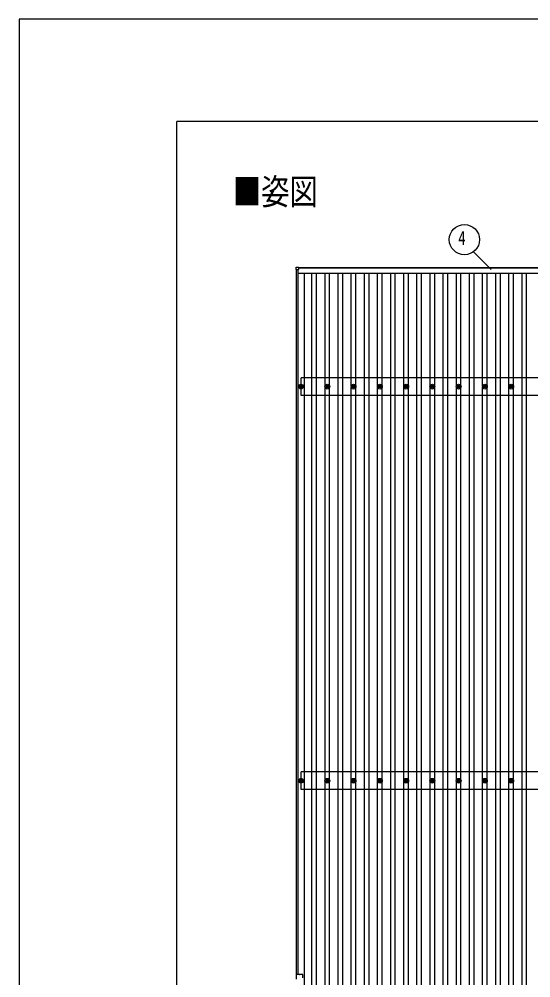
# Model space of a CAD drawing. Units: millimetres, scale not verified. Extents: x -16820 to 16820, y -11880 to 11880.
# Drawn here: x -16820 to -12924, y 4584 to 11880 of the extents above; entities that cross this region are included whole.
import ezdxf
from ezdxf.enums import TextEntityAlignment as Align

# ---------------------------------------------------------------- set-up
doc = ezdxf.new("R2010")
doc.units = ezdxf.units.MM
doc.header["$LTSCALE"] = 50
for name, color, linetype in [('0-2_USER1', 3, 'Continuous'), ('0-4_YKK_13', 4, 'Continuous'), ('0-5_YKK_A1', 4, 'Continuous'), ('0-6_YKK_D', 6, 'Continuous'), ('0-7_YKK_ZWAK', 7, 'Continuous')]:
    doc.layers.add(name, color=color, linetype=linetype)
doc.styles.add('ＭＳ ゴシック', font='')
doc.styles.get('ＭＳ ゴシック').set_extended_font_data('MS Gothic')

msp = doc.modelspace()

# ---------------------------------------------------------------- linework, layer by layer
at = {"layer": '0-4_YKK_13'}
for p, q in [((-14711.72, 9974.3), (-14711.72, 9992.3)), ((-14710.72, 9993.3), (-14692.72, 9993.3)), ((-14692.72, 9973.3), (-14710.72, 9973.3)), ((-14691.72, 9992.3), (-14691.72, 9974.3)), ((-14683.42, 9085.32), (-14679, 9085.32)), ((-14683.42, 9081.82), (-14679, 9081.82)), ((-14675.17, 9093.57), (-14675.17, 9089.16)), ((-14675.17, 9077.99), (-14675.17, 9073.58)), ((-14671.67, 9093.57), (-14671.67, 9089.16)), ((-14671.67, 9077.99), (-14671.67, 9073.58)), ((-14667.84, 9085.32), (-14663.42, 9085.32)), ((-14667.84, 9081.82), (-14663.42, 9081.82)), ((-14483.42, 9085.32), (-14479, 9085.32)), ((-14483.42, 9081.82), (-14479, 9081.82)), ((-14475.17, 9093.57), (-14475.17, 9089.16)), ((-14475.17, 9077.99), (-14475.17, 9073.58)), ((-14471.67, 9093.57), (-14471.67, 9089.16)), ((-14471.67, 9077.99), (-14471.67, 9073.58)), ((-14467.84, 9085.32), (-14463.42, 9085.32)), ((-14467.84, 9081.82), (-14463.42, 9081.82)), ((-14283.42, 9085.32), (-14279, 9085.32)), ((-14283.42, 9081.82), (-14279, 9081.82)), ((-14275.17, 9093.57), (-14275.17, 9089.16)), ((-14275.17, 9077.99), (-14275.17, 9073.58)), ((-14271.67, 9093.57), (-14271.67, 9089.16)), ((-14271.67, 9077.99), (-14271.67, 9073.58)), ((-14267.84, 9085.32), (-14263.42, 9085.32)), ((-14267.84, 9081.82), (-14263.42, 9081.82)), ((-14083.42, 9085.32), (-14079, 9085.32)), ((-14083.42, 9081.82), (-14079, 9081.82)), ((-14075.17, 9093.57), (-14075.17, 9089.16)), ((-14075.17, 9077.99), (-14075.17, 9073.58)), ((-14071.67, 9093.57), (-14071.67, 9089.16)), ((-14071.67, 9077.99), (-14071.67, 9073.58)), ((-14067.84, 9085.32), (-14063.42, 9085.32)), ((-14067.84, 9081.82), (-14063.42, 9081.82)), ((-13883.42, 9085.32), (-13879, 9085.32)), ((-13883.42, 9081.82), (-13879, 9081.82)), ((-13875.17, 9093.57), (-13875.17, 9089.16)), ((-13875.17, 9077.99), (-13875.17, 9073.58)), ((-13871.67, 9093.57), (-13871.67, 9089.16)), ((-13871.67, 9077.99), (-13871.67, 9073.58)), ((-13867.84, 9085.32), (-13863.42, 9085.32)), ((-13867.84, 9081.82), (-13863.42, 9081.82)), ((-13683.42, 9085.32), (-13679, 9085.32)), ((-13683.42, 9081.82), (-13679, 9081.82)), ((-13675.17, 9093.57), (-13675.17, 9089.16)), ((-13675.17, 9077.99), (-13675.17, 9073.58)), ((-13671.67, 9093.57), (-13671.67, 9089.16)), ((-13671.67, 9077.99), (-13671.67, 9073.58)), ((-13667.84, 9085.32), (-13663.42, 9085.32)), ((-13667.84, 9081.82), (-13663.42, 9081.82)), ((-13483.42, 9085.32), (-13479, 9085.32)), ((-13483.42, 9081.82), (-13479, 9081.82)), ((-13475.17, 9093.57), (-13475.17, 9089.16)), ((-13475.17, 9077.99), (-13475.17, 9073.58)), ((-13471.67, 9093.57), (-13471.67, 9089.16)), ((-13471.67, 9077.99), (-13471.67, 9073.58)), ((-13467.84, 9085.32), (-13463.42, 9085.32)), ((-13467.84, 9081.82), (-13463.42, 9081.82)), ((-13283.42, 9085.32), (-13279, 9085.32)), ((-13283.42, 9081.82), (-13279, 9081.82)), ((-13275.17, 9093.57), (-13275.17, 9089.16)), ((-13275.17, 9077.99), (-13275.17, 9073.58)), ((-13271.67, 9093.57), (-13271.67, 9089.16)), ((-13271.67, 9077.99), (-13271.67, 9073.58)), ((-13267.84, 9085.32), (-13263.42, 9085.32)), ((-13267.84, 9081.82), (-13263.42, 9081.82)), ((-13083.42, 9085.32), (-13079, 9085.32)), ((-13083.42, 9081.82), (-13079, 9081.82)), ((-13075.17, 9093.57), (-13075.17, 9089.16)), ((-13075.17, 9077.99), (-13075.17, 9073.58)), ((-13071.67, 9093.57), (-13071.67, 9089.16)), ((-13071.67, 9077.99), (-13071.67, 9073.58)), ((-13067.84, 9085.32), (-13063.42, 9085.32)), ((-13067.84, 9081.82), (-13063.42, 9081.82)), ((-14683.42, 6085.32), (-14679, 6085.32)), ((-14683.42, 6081.82), (-14679, 6081.82)), ((-14675.17, 6093.57), (-14675.17, 6089.16)), ((-14675.17, 6077.99), (-14675.17, 6073.58)), ((-14671.67, 6093.57), (-14671.67, 6089.16)), ((-14671.67, 6077.99), (-14671.67, 6073.58)), ((-14667.84, 6085.32), (-14663.42, 6085.32)), ((-14667.84, 6081.82), (-14663.42, 6081.82)), ((-14483.42, 6085.32), (-14479, 6085.32)), ((-14483.42, 6081.82), (-14479, 6081.82)), ((-14475.17, 6093.57), (-14475.17, 6089.16)), ((-14475.17, 6077.99), (-14475.17, 6073.58)), ((-14471.67, 6093.57), (-14471.67, 6089.16)), ((-14471.67, 6077.99), (-14471.67, 6073.58)), ((-14467.84, 6085.32), (-14463.42, 6085.32)), ((-14467.84, 6081.82), (-14463.42, 6081.82)), ((-14283.42, 6085.32), (-14279, 6085.32)), ((-14283.42, 6081.82), (-14279, 6081.82)), ((-14275.17, 6093.57), (-14275.17, 6089.16)), ((-14275.17, 6077.99), (-14275.17, 6073.58)), ((-14271.67, 6093.57), (-14271.67, 6089.16)), ((-14271.67, 6077.99), (-14271.67, 6073.58)), ((-14267.84, 6085.32), (-14263.42, 6085.32)), ((-14267.84, 6081.82), (-14263.42, 6081.82)), ((-14083.42, 6085.32), (-14079, 6085.32)), ((-14083.42, 6081.82), (-14079, 6081.82)), ((-14075.17, 6093.57), (-14075.17, 6089.16)), ((-14075.17, 6077.99), (-14075.17, 6073.58)), ((-14071.67, 6093.57), (-14071.67, 6089.16)), ((-14071.67, 6077.99), (-14071.67, 6073.58)), ((-14067.84, 6085.32), (-14063.42, 6085.32)), ((-14067.84, 6081.82), (-14063.42, 6081.82)), ((-13883.42, 6085.32), (-13879, 6085.32)), ((-13883.42, 6081.82), (-13879, 6081.82)), ((-13875.17, 6093.57), (-13875.17, 6089.16)), ((-13875.17, 6077.99), (-13875.17, 6073.58)), ((-13871.67, 6093.57), (-13871.67, 6089.16)), ((-13871.67, 6077.99), (-13871.67, 6073.58)), ((-13867.84, 6085.32), (-13863.42, 6085.32)), ((-13867.84, 6081.82), (-13863.42, 6081.82)), ((-13683.42, 6085.32), (-13679, 6085.32)), ((-13683.42, 6081.82), (-13679, 6081.82)), ((-13675.17, 6093.57), (-13675.17, 6089.16)), ((-13675.17, 6077.99), (-13675.17, 6073.58)), ((-13671.67, 6093.57), (-13671.67, 6089.16)), ((-13671.67, 6077.99), (-13671.67, 6073.58)), ((-13667.84, 6085.32), (-13663.42, 6085.32)), ((-13667.84, 6081.82), (-13663.42, 6081.82)), ((-13483.42, 6085.32), (-13479, 6085.32)), ((-13483.42, 6081.82), (-13479, 6081.82)), ((-13475.17, 6093.57), (-13475.17, 6089.16)), ((-13475.17, 6077.99), (-13475.17, 6073.58)), ((-13471.67, 6093.57), (-13471.67, 6089.16)), ((-13471.67, 6077.99), (-13471.67, 6073.58)), ((-13467.84, 6085.32), (-13463.42, 6085.32)), ((-13467.84, 6081.82), (-13463.42, 6081.82)), ((-13283.42, 6085.32), (-13279, 6085.32)), ((-13283.42, 6081.82), (-13279, 6081.82)), ((-13275.17, 6093.57), (-13275.17, 6089.16)), ((-13275.17, 6077.99), (-13275.17, 6073.58)), ((-13271.67, 6093.57), (-13271.67, 6089.16)), ((-13271.67, 6077.99), (-13271.67, 6073.58)), ((-13267.84, 6085.32), (-13263.42, 6085.32)), ((-13267.84, 6081.82), (-13263.42, 6081.82)), ((-13083.42, 6085.32), (-13079, 6085.32)), ((-13083.42, 6081.82), (-13079, 6081.82)), ((-13075.17, 6093.57), (-13075.17, 6089.16)), ((-13075.17, 6077.99), (-13075.17, 6073.58)), ((-13071.67, 6093.57), (-13071.67, 6089.16)), ((-13071.67, 6077.99), (-13071.67, 6073.58)), ((-13067.84, 6085.32), (-13063.42, 6085.32)), ((-13067.84, 6081.82), (-13063.42, 6081.82)), ((-14707.42, 4593.51), (-14707.42, 4607.51)), ((-14684.82, 4608.51), (-14706.42, 4608.51)), ((-14661.42, 4608.51), (-14684.02, 4608.51)), ((-14660.42, 4583.91), (-14660.42, 4607.51)), ((-14708.92, 4573.51), (-14708.92, 4593.51)), ((-14707.42, 4593.51), (-14708.92, 4593.51))]:
    msp.add_line(p, q, dxfattribs=at)
for centre, radius in [((-14673.42, 9083.57), 18.25), ((-14673.42, 9083.57), 10.15), ((-14673.42, 9083.57), 5.85), ((-14673.42, 9083.57), 5.25), ((-14473.42, 9083.57), 18.25), ((-14473.42, 9083.57), 10.15), ((-14473.42, 9083.57), 5.85), ((-14473.42, 9083.57), 5.25), ((-14273.42, 9083.57), 18.25), ((-14273.42, 9083.57), 10.15), ((-14273.42, 9083.57), 5.85), ((-14273.42, 9083.57), 5.25), ((-14073.42, 9083.57), 18.25), ((-14073.42, 9083.57), 10.15), ((-14073.42, 9083.57), 5.85), ((-14073.42, 9083.57), 5.25), ((-13873.42, 9083.57), 18.25), ((-13873.42, 9083.57), 10.15), ((-13873.42, 9083.57), 5.85), ((-13873.42, 9083.57), 5.25), ((-13673.42, 9083.57), 18.25), ((-13673.42, 9083.57), 10.15), ((-13673.42, 9083.57), 5.85), ((-13673.42, 9083.57), 5.25), ((-13473.42, 9083.57), 18.25), ((-13473.42, 9083.57), 10.15), ((-13473.42, 9083.57), 5.85), ((-13473.42, 9083.57), 5.25), ((-13273.42, 9083.57), 18.25), ((-13273.42, 9083.57), 10.15), ((-13273.42, 9083.57), 5.85), ((-13273.42, 9083.57), 5.25), ((-13073.42, 9083.57), 18.25), ((-13073.42, 9083.57), 10.15), ((-13073.42, 9083.57), 5.85), ((-13073.42, 9083.57), 5.25), ((-14673.42, 6083.57), 18.25), ((-14673.42, 6083.57), 10.15), ((-14673.42, 6083.57), 5.85), ((-14673.42, 6083.57), 5.25), ((-14473.42, 6083.57), 18.25), ((-14473.42, 6083.57), 10.15), ((-14473.42, 6083.57), 5.85), ((-14473.42, 6083.57), 5.25), ((-14273.42, 6083.57), 18.25), ((-14273.42, 6083.57), 10.15), ((-14273.42, 6083.57), 5.85), ((-14273.42, 6083.57), 5.25), ((-14073.42, 6083.57), 18.25), ((-14073.42, 6083.57), 10.15), ((-14073.42, 6083.57), 5.85), ((-14073.42, 6083.57), 5.25), ((-13873.42, 6083.57), 18.25), ((-13873.42, 6083.57), 10.15), ((-13873.42, 6083.57), 5.85), ((-13873.42, 6083.57), 5.25), ((-13673.42, 6083.57), 18.25), ((-13673.42, 6083.57), 10.15), ((-13673.42, 6083.57), 5.85), ((-13673.42, 6083.57), 5.25), ((-13473.42, 6083.57), 18.25), ((-13473.42, 6083.57), 10.15), ((-13473.42, 6083.57), 5.85), ((-13473.42, 6083.57), 5.25), ((-13273.42, 6083.57), 18.25), ((-13273.42, 6083.57), 10.15), ((-13273.42, 6083.57), 5.85), ((-13273.42, 6083.57), 5.25), ((-13073.42, 6083.57), 18.25), ((-13073.42, 6083.57), 10.15), ((-13073.42, 6083.57), 5.85), ((-13073.42, 6083.57), 5.25)]:
    msp.add_circle(centre, radius, dxfattribs=at)
for centre, radius, start, end in [((-14710.72, 9992.3), 1, 90, 180), ((-14710.72, 9974.3), 1, 180, 270), ((-14692.72, 9992.3), 1, 0, 90), ((-14692.72, 9974.3), 1, 270, 0), ((-14706.42, 4607.51), 1, 90, 180), ((-14684.42, 4608.81), 0.5, 216.8699, 323.1301), ((-14661.42, 4607.51), 1, 0, 90)]:
    msp.add_arc(centre, radius, start, end, dxfattribs=at)
at = {"layer": '0-5_YKK_A1'}
for p, q in [((-14708.42, 4593.51), (-14708.42, 9973.3)), ((-14696.42, 4608.51), (-14696.42, 9973.3)), ((-14696.42, 9947.21), (-9250.42, 9947.21)), ((-14691.72, 9990), (-9255.12, 9990)), ((-9255.12, 9985.21), (-14691.72, 9985.21)), ((-14646.92, -783.03), (-14646.92, 9947.21)), ((-14590.92, -783.03), (-14590.92, 9947.21)), ((-14555.92, -783.03), (-14555.92, 9947.21)), ((-14490.92, 9088.75), (-14490.92, 9947.21)), ((-14455.92, 9088.75), (-14455.92, 9947.21)), ((-14390.92, -783.03), (-14390.92, 9947.21)), ((-14355.92, -783.03), (-14355.92, 9947.21)), ((-14290.92, 9088.75), (-14290.92, 9947.21)), ((-14255.92, 9088.75), (-14255.92, 9947.21)), ((-14190.92, -783.03), (-14190.92, 9947.21)), ((-14155.92, -783.03), (-14155.92, 9947.21)), ((-14090.92, 9088.75), (-14090.92, 9947.21)), ((-14055.92, 9088.75), (-14055.92, 9947.21)), ((-13990.92, -783.03), (-13990.92, 9947.21)), ((-13955.92, -783.03), (-13955.92, 9947.21)), ((-13890.92, 9088.75), (-13890.92, 9947.21)), ((-13855.92, 9088.75), (-13855.92, 9947.21)), ((-13790.92, -783.03), (-13790.92, 9947.21)), ((-13755.92, -783.03), (-13755.92, 9947.21)), ((-13690.92, 9088.75), (-13690.92, 9947.21)), ((-13655.92, 9088.75), (-13655.92, 9947.21)), ((-13590.92, -783.03), (-13590.92, 9947.21)), ((-13555.92, -783.03), (-13555.92, 9947.21)), ((-13490.92, 9088.75), (-13490.92, 9947.21)), ((-13455.92, 9088.75), (-13455.92, 9947.21)), ((-13390.92, -783.03), (-13390.92, 9947.21)), ((-13355.92, -783.03), (-13355.92, 9947.21)), ((-13290.92, 9088.75), (-13290.92, 9947.21)), ((-13255.92, 9088.75), (-13255.92, 9947.21)), ((-13190.92, -783.03), (-13190.92, 9947.21)), ((-13155.92, -783.03), (-13155.92, 9947.21)), ((-13090.92, 9088.75), (-13090.92, 9947.21)), ((-13055.92, 9088.75), (-13055.92, 9947.21)), ((-12990.92, -783.03), (-12990.92, 9947.21)), ((-12955.92, -783.03), (-12955.92, 9947.21)), ((-9273.42, 9150.57), (-14673.42, 9150.57)), ((-14673.42, 9016.57), (-14673.42, 9150.57)), ((-14490.92, 6088.75), (-14490.92, 9078.4)), ((-14455.92, 6088.75), (-14455.92, 9078.4)), ((-14290.92, 6088.75), (-14290.92, 9078.4)), ((-14255.92, 6088.75), (-14255.92, 9078.4)), ((-14090.92, 6088.75), (-14090.92, 9078.4)), ((-14055.92, 6088.75), (-14055.92, 9078.4)), ((-13890.92, 6088.75), (-13890.92, 9078.4)), ((-13855.92, 6088.75), (-13855.92, 9078.4)), ((-13690.92, 6088.75), (-13690.92, 9078.4)), ((-13655.92, 6088.75), (-13655.92, 9078.4)), ((-13490.92, 6088.75), (-13490.92, 9078.4)), ((-13455.92, 6088.75), (-13455.92, 9078.4)), ((-13290.92, 6088.75), (-13290.92, 9078.4)), ((-13255.92, 6088.75), (-13255.92, 9078.4)), ((-13090.92, 6088.75), (-13090.92, 9078.4)), ((-13055.92, 6088.75), (-13055.92, 9078.4)), ((-9273.42, 9016.57), (-14673.42, 9016.57)), ((-9273.42, 6150.57), (-14673.42, 6150.57)), ((-14673.42, 6016.57), (-14673.42, 6150.57)), ((-14490.92, 3088.75), (-14490.92, 6078.4)), ((-14455.92, 3088.75), (-14455.92, 6078.4)), ((-14290.92, 3088.75), (-14290.92, 6078.4)), ((-14255.92, 3088.75), (-14255.92, 6078.4)), ((-14090.92, 3088.75), (-14090.92, 6078.4)), ((-14055.92, 3088.75), (-14055.92, 6078.4)), ((-13890.92, 3088.75), (-13890.92, 6078.4)), ((-13855.92, 3088.75), (-13855.92, 6078.4)), ((-13690.92, 3088.75), (-13690.92, 6078.4)), ((-13655.92, 3088.75), (-13655.92, 6078.4)), ((-13490.92, 3088.75), (-13490.92, 6078.4)), ((-13455.92, 3088.75), (-13455.92, 6078.4)), ((-13290.92, 3088.75), (-13290.92, 6078.4)), ((-13255.92, 3088.75), (-13255.92, 6078.4)), ((-13090.92, 3088.75), (-13090.92, 6078.4)), ((-13055.92, 3088.75), (-13055.92, 6078.4)), ((-9273.42, 6016.57), (-14673.42, 6016.57))]:
    msp.add_line(p, q, dxfattribs=at)
at = {"layer": '0-6_YKK_D'}
msp.add_line((-13226.32, 9974.84), (-13361.06, 10109.58), dxfattribs=at)
msp.add_circle((-13429.61, 10202.16), 115.2, dxfattribs=at)
at = {"layer": '0-7_YKK_ZWAK'}
for p in [(15580.08, 11100), (-15619.92, -10100)]:
    msp.add_line(p, (-15619.92, 11100), dxfattribs=at)
msp.add_lwpolyline([(-16820, -11880), (16820, -11880), (16820, 11880), (-16820, 11880)], close=True, dxfattribs=at)

# ---------------------------------------------------------------- texts
at = {"layer": '0-2_USER1', "style": 'ＭＳ ゴシック', "width": 0.8}
msp.add_text('■姿図', height=197.9, dxfattribs=at).set_placement((-15193.65, 10409), align=Align.BOTTOM_LEFT)
at = {"layer": '0-6_YKK_D', "style": 'ＭＳ ゴシック', "width": 0.8}
msp.add_text('4', height=105.6, dxfattribs=at).set_placement((-13477.18, 10130.16), align=Align.BOTTOM_LEFT)

doc.saveas('drawing.dxf')
